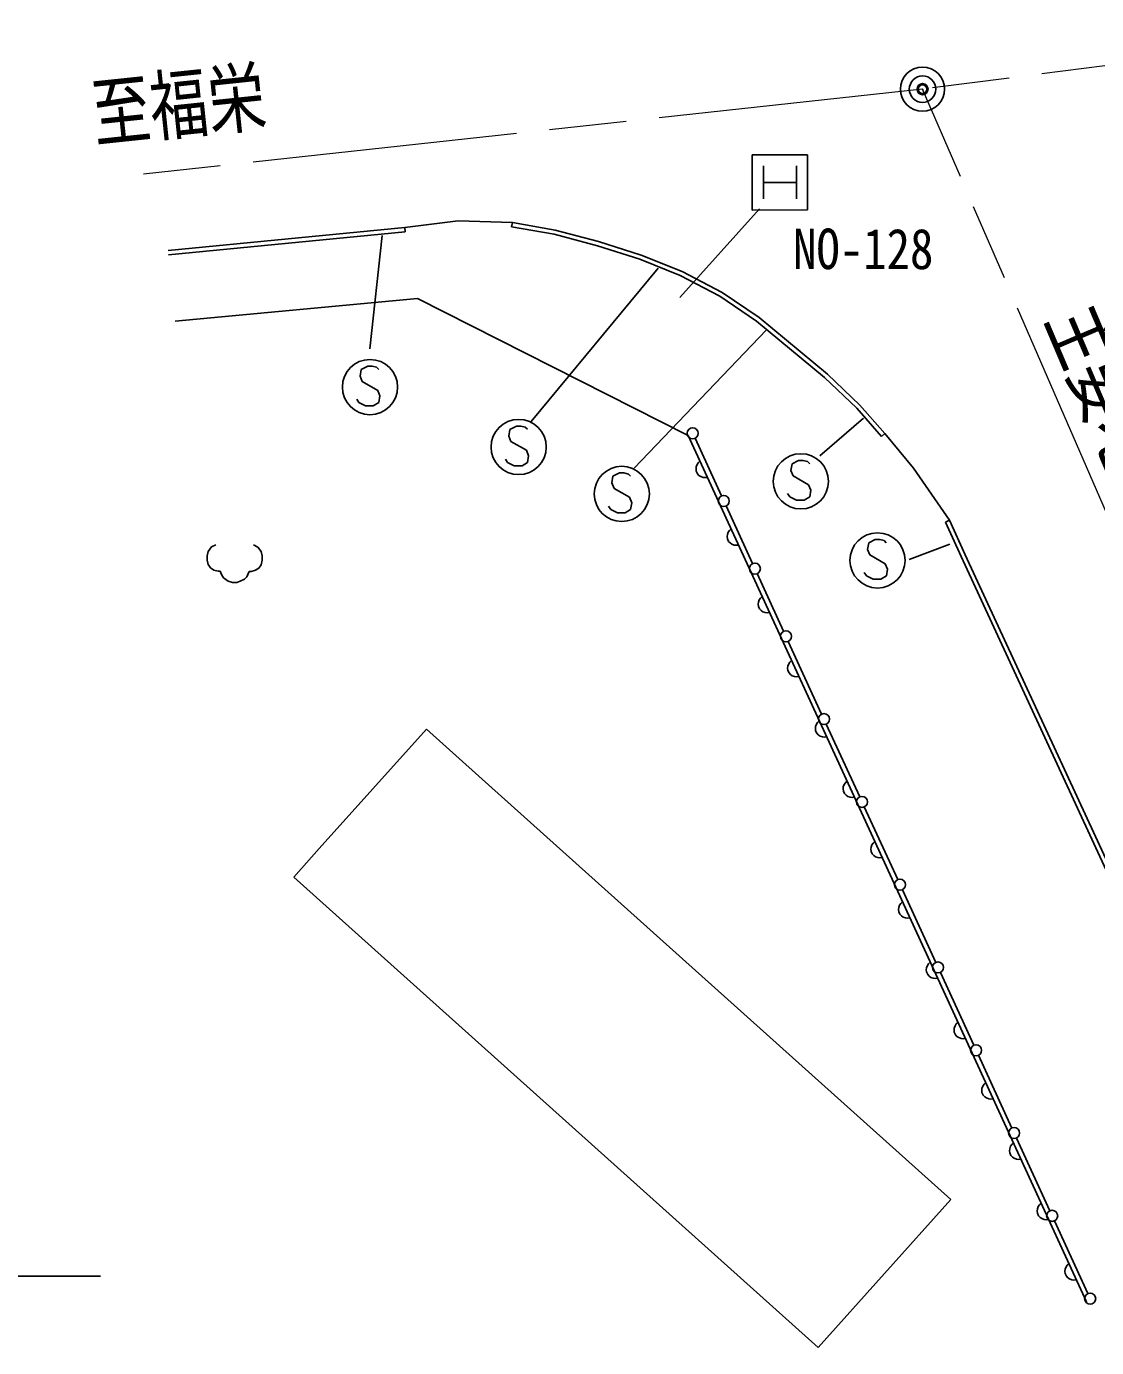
# Model space of a CAD drawing. Units: millimetres, scale not verified. Extents: x 40000 to 680000, y 20000 to 380000.
# Drawn here: x 437421 to 485894, y 233313 to 293118 of the extents above; entities that cross this region are included whole.
import ezdxf
from ezdxf.enums import TextEntityAlignment as Align

# ---------------------------------------------------------------- set-up
doc = ezdxf.new("R2010")
doc.units = ezdxf.units.MM
doc.header["$LTSCALE"] = 1000
doc.header["$PDMODE"] = 32
doc.header["$PDSIZE"] = 500
doc.linetypes.add('CHAIN', pattern=[18.5, 12, -1.5, 3.5, -1.5])
for name, color, linetype, lineweight in [('M-BGD', 7, 'Continuous', 25), ('M-BMK', 2, 'CHAIN', 13), ('M-BMK-SRVR', 3, 'Continuous', 25), ('M-STR-STRC', 7, 'Continuous', 25)]:
    doc.layers.add(name, color=color, linetype=linetype, lineweight=lineweight)
doc.layers.add('M-BMK-HTXT', color=7, linetype='Continuous')
doc.layers.add('M-OTRS', color=6, linetype='Continuous')
doc.styles.add('ＭＳ ゴシック', font='')
doc.styles.get('ＭＳ ゴシック').set_extended_font_data('MS Gothic')

msp = doc.modelspace()

# ---------------------------------------------------------------- linework, layer by layer
at = {"layer": 'M-BGD'}
for p, q in [((454554, 284011), (456976, 284321)), ((456976, 284321), (459431, 284245)), ((459396, 284048), (459431, 284245)), ((461370, 283902), (459431, 284245)), ((454554, 284011), (443837, 282976)), ((454573, 283812), (443857, 282777)), ((454573, 283812), (454554, 284011)), ((461327, 283707), (459396, 284048)), ((463285, 283188), (461327, 283707)), ((463336, 283382), (461370, 283902)), ((465201, 282579), (463285, 283188)), ((465268, 282767), (463336, 283382)), ((467038, 281849), (465201, 282579)), ((467122, 282031), (465268, 282767)), ((468828, 280906), (467038, 281849)), ((468932, 281077), (467122, 282031)), ((444152, 279773), (455135, 280803)), ((455135, 280803), (467390, 274598)), ((470484, 279774), (468828, 280906)), ((470604, 279934), (468932, 281077)), ((473705, 277378), (470604, 279934)), ((473573, 277228), (470484, 279774)), ((475031, 275841), (473573, 277228)), ((475176, 275979), (473705, 277378)), ((476153, 274551), (475031, 275841)), ((476304, 274683), (475176, 275979)), ((471615, 265415), (467390, 274598)), ((476153, 274551), (476304, 274683)), ((476304, 274683), (477602, 273119)), ((467704, 274472), (468903, 271863)), ((467854, 273362), (467801, 273285)), ((467927, 273431), (467854, 273362)), ((467762, 273179), (467751, 273086)), ((467751, 273086), (467763, 272985)), ((467801, 273285), (467762, 273179)), ((467763, 272985), (467816, 272869)), ((467816, 272869), (467885, 272795)), ((467885, 272795), (467962, 272743)), ((467962, 272743), (468068, 272704)), ((477602, 273119), (479225, 270766)), ((468068, 272704), (468161, 272693)), ((468161, 272693), (468262, 272704)), ((469112, 271409), (470311, 268800)), ((469336, 270370), (469262, 270301)), ((479043, 270682), (479225, 270766)), ((479765, 269120), (479043, 270682)), ((479947, 269202), (479225, 270766)), ((469170, 270118), (469160, 270025)), ((469160, 270025), (469171, 269924)), ((469209, 270224), (469170, 270118)), ((469171, 269924), (469224, 269808)), ((469262, 270301), (469209, 270224)), ((469224, 269808), (469293, 269734)), ((469293, 269734), (469370, 269682)), ((445655, 269353), (445604, 269153)), ((445604, 269153), (445604, 268953)), ((445805, 269553), (445655, 269353)), ((446005, 269653), (445805, 269553)), ((447905, 269550), (447705, 269650)), ((448055, 269350), (447905, 269550)), ((448104, 269150), (448055, 269350)), ((448104, 268950), (448104, 269150)), ((469370, 269682), (469477, 269642)), ((469477, 269642), (469569, 269632)), ((469569, 269632), (469670, 269643)), ((490816, 245668), (479947, 269202)), ((445604, 268953), (445654, 268753)), ((445654, 268753), (445754, 268603)), ((445754, 268603), (445904, 268503)), ((447804, 268500), (447954, 268600)), ((447954, 268600), (448054, 268750)), ((448054, 268750), (448104, 268950)), ((490621, 245614), (479765, 269120)), ((445904, 268503), (446103, 268452)), ((446103, 268452), (446203, 268452)), ((446203, 268452), (446253, 268302)), ((446253, 268302), (446353, 268152)), ((446353, 268152), (446553, 268002)), ((446553, 268002), (446753, 267952)), ((446753, 267952), (446953, 267951)), ((446953, 267951), (447103, 268001)), ((447103, 268001), (447303, 268101)), ((447303, 268101), (447403, 268201)), ((447403, 268201), (447453, 268301)), ((447453, 268301), (447503, 268451)), ((447503, 268451), (447603, 268451)), ((447603, 268451), (447804, 268500)), ((470520, 268346), (471719, 265737)), ((470578, 267056), (470568, 266964)), ((470568, 266964), (470579, 266863)), ((470617, 267162), (470578, 267056)), ((470579, 266863), (470632, 266747)), ((470670, 267239), (470617, 267162)), ((470632, 266747), (470702, 266673)), ((470744, 267309), (470670, 267239)), ((470702, 266673), (470779, 266620)), ((470779, 266620), (470885, 266581)), ((470885, 266581), (470977, 266571)), ((470977, 266571), (471078, 266582)), ((485431, 235380), (471615, 265415)), ((471928, 265282), (473441, 261989)), ((472002, 264344), (471949, 264267)), ((472076, 264413), (472002, 264344)), ((471910, 264160), (471900, 264068)), ((471900, 264068), (471911, 263967)), ((471949, 264267), (471910, 264160)), ((471911, 263967), (471964, 263851)), ((471964, 263851), (472034, 263777)), ((472034, 263777), (472111, 263724)), ((472111, 263724), (472217, 263685)), ((472217, 263685), (472310, 263675)), ((472310, 263675), (472410, 263686)), ((473166, 261430), (473156, 261337)), ((473205, 261536), (473166, 261430)), ((473258, 261613), (473205, 261536)), ((473332, 261682), (473258, 261613)), ((473650, 261535), (475164, 258242)), ((450686, 255900), (455538, 261310)), ((455538, 261310), (457909, 259184)), ((473156, 261337), (473167, 261237)), ((473167, 261237), (473220, 261120)), ((473220, 261120), (473290, 261047)), ((473290, 261047), (473367, 260994)), ((473367, 260994), (473473, 260955)), ((473473, 260955), (473566, 260945)), ((473566, 260945), (473666, 260956)), ((457909, 259184), (479285, 240013)), ((474422, 258700), (474412, 258607)), ((474412, 258607), (474423, 258506)), ((474461, 258806), (474422, 258700)), ((474423, 258506), (474476, 258390)), ((474514, 258883), (474461, 258806)), ((474476, 258390), (474546, 258316)), ((474588, 258952), (474514, 258883)), ((474546, 258316), (474623, 258263)), ((474623, 258263), (474729, 258224)), ((474729, 258224), (474822, 258214)), ((474822, 258214), (474922, 258225)), ((475373, 257787), (476886, 254494)), ((475678, 255969), (475668, 255876)), ((475717, 256075), (475678, 255969)), ((475770, 256152), (475717, 256075)), ((475844, 256221), (475770, 256152)), ((449529, 254610), (450686, 255900)), ((475668, 255876), (475679, 255776)), ((475679, 255776), (475733, 255659)), ((475733, 255659), (475802, 255586)), ((475802, 255586), (475879, 255533)), ((475879, 255533), (475985, 255494)), ((475985, 255494), (476078, 255484)), ((476078, 255484), (476178, 255495)), ((473276, 233313), (449529, 254610)), ((477095, 254040), (478609, 250746)), ((476934, 253239), (476924, 253146)), ((476924, 253146), (476935, 253045)), ((476973, 253345), (476934, 253239)), ((476935, 253045), (476989, 252929)), ((477026, 253422), (476973, 253345)), ((477100, 253491), (477026, 253422)), ((476989, 252929), (477058, 252855)), ((477058, 252855), (477135, 252803)), ((477135, 252803), (477241, 252763)), ((477241, 252763), (477334, 252753)), ((477334, 252753), (477434, 252764)), ((478229, 250614), (478190, 250508)), ((478282, 250691), (478229, 250614)), ((478356, 250761), (478282, 250691)), ((478190, 250508), (478180, 250415)), ((478180, 250415), (478191, 250315)), ((478191, 250315), (478245, 250199)), ((478245, 250199), (478314, 250125)), ((478314, 250125), (478391, 250072)), ((478391, 250072), (478497, 250033)), ((478497, 250033), (478590, 250023)), ((478590, 250023), (478690, 250034)), ((478818, 250292), (480331, 246999)), ((479446, 247778), (479436, 247685)), ((479436, 247685), (479447, 247584)), ((479485, 247884), (479446, 247778)), ((479538, 247961), (479485, 247884)), ((479612, 248030), (479538, 247961)), ((479447, 247584), (479501, 247468)), ((479501, 247468), (479570, 247394)), ((479570, 247394), (479647, 247342)), ((479647, 247342), (479753, 247302)), ((479753, 247302), (479846, 247292)), ((479846, 247292), (479946, 247303)), ((480540, 246545), (482054, 243251)), ((480794, 245230), (480741, 245153)), ((480868, 245300), (480794, 245230)), ((480702, 245047), (480692, 244955)), ((480692, 244955), (480703, 244854)), ((480741, 245153), (480702, 245047)), ((480703, 244854), (480757, 244738)), ((480757, 244738), (480826, 244664)), ((480826, 244664), (480903, 244611)), ((480903, 244611), (481009, 244572)), ((481009, 244572), (481102, 244562)), ((481102, 244562), (481202, 244573)), ((481958, 242317), (481948, 242224)), ((481948, 242224), (481959, 242123)), ((481997, 242423), (481958, 242317)), ((482050, 242500), (481997, 242423)), ((482124, 242569), (482050, 242500)), ((482263, 242797), (483776, 239504)), ((481959, 242123), (482013, 242007)), ((482013, 242007), (482082, 241933)), ((482082, 241933), (482159, 241881)), ((482159, 241881), (482265, 241841)), ((482265, 241841), (482358, 241831)), ((482358, 241831), (482458, 241842)), ((479285, 240013), (473276, 233313)), ((483380, 239839), (483306, 239769)), ((483214, 239586), (483204, 239494)), ((483204, 239494), (483215, 239393)), ((483253, 239692), (483214, 239586)), ((483215, 239393), (483269, 239277)), ((483306, 239769), (483253, 239692)), ((483269, 239277), (483338, 239203)), ((483338, 239203), (483415, 239150)), ((483415, 239150), (483521, 239111)), ((483521, 239111), (483614, 239101)), ((483614, 239101), (483714, 239112)), ((483985, 239050), (485499, 235756)), ((484470, 236856), (484460, 236763)), ((484510, 236962), (484470, 236856)), ((484562, 237039), (484510, 236962)), ((484636, 237108), (484562, 237039)), ((435771, 236548), (440771, 236548)), ((484460, 236763), (484471, 236663)), ((484471, 236663), (484525, 236546)), ((484525, 236546), (484594, 236472)), ((484594, 236472), (484671, 236420)), ((484671, 236420), (484777, 236381)), ((484777, 236381), (484870, 236370)), ((484870, 236370), (484970, 236381))]:
    msp.add_line(p, q, dxfattribs=at)
for centre in [(467600, 274699), (469007, 271636), (470415, 268573), (471823, 265509), (471823, 265509), (473546, 261762), (475268, 258014), (476991, 254267), (478713, 250519), (480436, 246772), (482158, 243024), (483881, 239277), (485603, 235529)]:
    msp.add_circle(centre, 250, dxfattribs=at)
at = {"layer": 'M-BMK'}
for p, q in [((513671, 294841), (478010, 290277)), ((478010, 290277), (442048, 286358)), ((494466, 252389), (478010, 290277))]:
    msp.add_line(p, q, dxfattribs=at)
at = {"layer": 'M-BMK-SRVR'}
for radius in [1000, 600, 200]:
    msp.add_circle((478010, 290277), radius, dxfattribs=at)
at = {"layer": 'M-OTRS'}
msp.add_point((478010, 290277), dxfattribs=at)
at = {"layer": 'M-STR-STRC'}
for p, q in [((470299, 287307), (472799, 287308)), ((470300, 284807), (470299, 287307)), ((472799, 287308), (472800, 284808)), ((470799, 286807), (470800, 285307)), ((472299, 286808), (472300, 285308)), ((470799, 286057), (472299, 286058)), ((467020, 280846), (470623, 284855)), ((472800, 284808), (470300, 284807)), ((453540, 283656), (452983, 278522)), ((466043, 282172), (460280, 275239)), ((470936, 279390), (464951, 273116)), ((452581, 277590), (452532, 277290)), ((452881, 277741), (452581, 277590)), ((453081, 277741), (452881, 277741)), ((453281, 277691), (453081, 277741)), ((453381, 277591), (453281, 277691)), ((452532, 277290), (452632, 277040)), ((452632, 277040), (453332, 276641)), ((453332, 276641), (453433, 276391)), ((453433, 276391), (453383, 276091)), ((452483, 276090), (452383, 276240)), ((452783, 275941), (452483, 276090)), ((453133, 275941), (452783, 275941)), ((453383, 276091), (453133, 275941)), ((475333, 275389), (473361, 273683)), ((459314, 274878), (459265, 274577)), ((459265, 274577), (459365, 274328)), ((459613, 275029), (459314, 274878)), ((459813, 275029), (459613, 275029)), ((460014, 274980), (459813, 275029)), ((460114, 274880), (460014, 274980)), ((459365, 274328), (460067, 273930)), ((460067, 273930), (460167, 273680)), ((459218, 273377), (459118, 273527)), ((459519, 273228), (459218, 273377)), ((460118, 273380), (459869, 273229)), ((460167, 273680), (460118, 273380)), ((472099, 273323), (472049, 273023)), ((472399, 273473), (472099, 273323)), ((472599, 273473), (472399, 273473)), ((472799, 273423), (472599, 273473)), ((472899, 273323), (472799, 273423)), ((459869, 273229), (459519, 273228)), ((463986, 272755), (463936, 272455)), ((464286, 272905), (463986, 272755)), ((464486, 272906), (464286, 272905)), ((464686, 272856), (464486, 272906)), ((464786, 272756), (464686, 272856)), ((472049, 273023), (472149, 272773)), ((472149, 272773), (472849, 272373)), ((463936, 272455), (464037, 272205)), ((464037, 272205), (464737, 271806)), ((472849, 272373), (472949, 272123)), ((472949, 272123), (472899, 271823)), ((464737, 271806), (464838, 271556)), ((464838, 271556), (464788, 271256)), ((471999, 271823), (471899, 271973)), ((472299, 271673), (471999, 271823)), ((472649, 271673), (472299, 271673)), ((472899, 271823), (472649, 271673)), ((463888, 271255), (463788, 271405)), ((464188, 271105), (463888, 271255)), ((464538, 271106), (464188, 271105)), ((464788, 271256), (464538, 271106)), ((475570, 269744), (475521, 269444)), ((475870, 269895), (475570, 269744)), ((476070, 269895), (475870, 269895)), ((476270, 269846), (476070, 269895)), ((476370, 269746), (476270, 269846)), ((475521, 269444), (475621, 269194)), ((475621, 269194), (476322, 268796)), ((479240, 269675), (477405, 268991)), ((476322, 268796), (476422, 268546)), ((476422, 268546), (476373, 268246)), ((475473, 268244), (475373, 268394)), ((475773, 268095), (475473, 268244)), ((476123, 268095), (475773, 268095)), ((476373, 268246), (476123, 268095))]:
    msp.add_line(p, q, dxfattribs=at)
for centre in [(452982, 276791), (459716, 274079), (472499, 272523), (464387, 271956), (475972, 268945)]:
    msp.add_circle(centre, 1250, dxfattribs=at)

# ---------------------------------------------------------------- texts
at = {"layer": 'M-BMK-HTXT', "style": 'ＭＳ ゴシック', "width": 0.75}
for s, rotation, p in [('至福栄', 6, (440619, 287135)), ('主要地方道\u3000萩篠生線', 293, (482878, 279548))]:
    msp.add_text(s, height=2566, rotation=rotation, dxfattribs=at).set_placement(p, align=Align.BOTTOM_LEFT)
at = {"layer": 'M-STR-STRC', "style": 'ＭＳ ゴシック', "width": 0.85}
msp.add_text('NO-128', height=1833, dxfattribs=at).set_placement((472143, 281582), align=Align.BOTTOM_LEFT)

doc.saveas('drawing.dxf')
